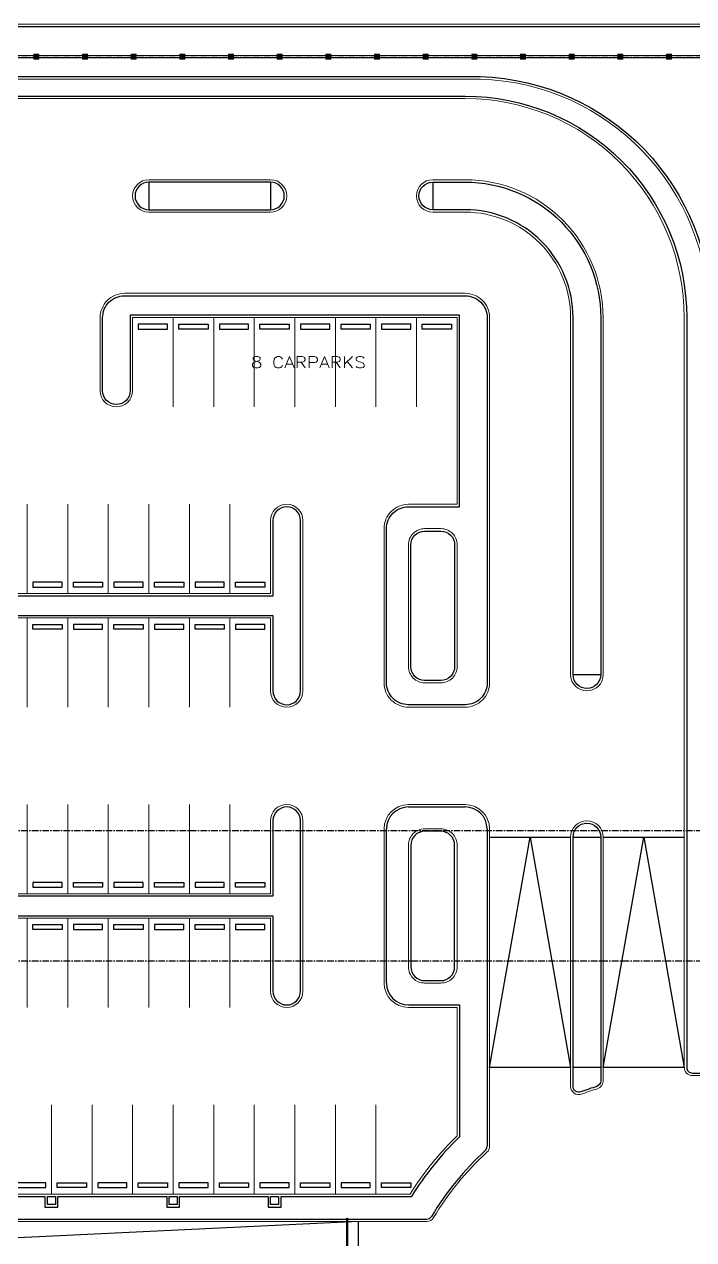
# Model space of a CAD drawing. Header units: inches. Extents: x 35355 to 94322, y -3056 to 38234.
# Drawn here: x 91787 to 92295, y 3116 to 4038 of the extents above; entities that cross this region are included whole.
import ezdxf
from ezdxf.enums import TextEntityAlignment as Align

# ---------------------------------------------------------------- set-up
doc = ezdxf.new("R2010")
doc.units = ezdxf.units.IN
doc.header["$MEASUREMENT"] = 0
doc.linetypes.add('CENTER', pattern=[2, 1.25, -0.25, 0.25, -0.25])
doc.linetypes.add('CENTERX2', pattern=[4, 2.5, -0.5, 0.5, -0.5])
for name, color, linetype in [('AR-AXIS', 9, 'CENTERX2'), ('AR-SHEET-NM', 4, 'Continuous'), ('CURB-2', 8, 'Continuous'), ('DOOR', 8, 'Continuous'), ('PROPERTY LINE', 3, 'CENTER'), ('RAMP', 1, 'Continuous'), ('WHEEL BUMP', 6, 'Continuous')]:
    doc.layers.add(name, color=color, linetype=linetype)
for name, color, linetype, lineweight in [('CARLINE', 8, 'Continuous', 18), ('COL', 4, 'Continuous', 18), ('COLHAT', 8, 'Continuous', 18), ('CURVE', 8, 'Continuous', 18), ('FENCEWALL', 4, 'Continuous', 18), ('schematic lines', 110, 'Continuous', 25)]:
    doc.layers.add(name, color=color, linetype=linetype, lineweight=lineweight)
doc.styles.add('ROMANS', font='romans.shx', dxfattribs={"width": 0.85})

# ---------------------------------------------------------------- blocks, each defined once
blk = doc.blocks.new('AHHMS TEMPLATE')
at = {"layer": 'COLHAT'}
h = blk.add_hatch(dxfattribs=at)
h.set_pattern_fill('ANSI31', color=8, scale=0.184599, style=0)
h.set_pattern_definition([(45, (-1499894.6251, 34812.915), (-0.4144367825, 0.4144367825), [])])
h.paths.add_polyline_path([(-1489947.47, 84579.89), (-1489947.47, 84576.2), (-1489943.78, 84576.2), (-1489943.78, 84579.89)])
h = blk.add_hatch(dxfattribs=at)
h.set_pattern_fill('ANSI31', color=8, scale=0.184599, style=0)
h.set_pattern_definition([(45, (-1499857.7053, 34812.915), (-0.4144367825, 0.4144367825), [])])
h.paths.add_polyline_path([(-1489910.55, 84579.89), (-1489910.55, 84576.2), (-1489906.86, 84576.2), (-1489906.86, 84579.89)])
h = blk.add_hatch(dxfattribs=at)
h.set_pattern_fill('ANSI31', color=8, scale=0.184599, style=0)
h.set_pattern_definition([(45, (-1499820.7855, 34812.915), (-0.4144367825, 0.4144367825), [])])
h.paths.add_polyline_path([(-1489873.63, 84579.89), (-1489873.63, 84576.2), (-1489869.94, 84576.2), (-1489869.94, 84579.89)])
h = blk.add_hatch(dxfattribs=at)
h.set_pattern_fill('ANSI31', color=8, scale=0.184599, style=0)
h.set_pattern_definition([(45, (-1499783.86567, 34812.915), (-0.4144367825, 0.4144367825), [])])
h.paths.add_polyline_path([(-1489836.71, 84579.89), (-1489836.71, 84576.2), (-1489833.02, 84576.2), (-1489833.02, 84579.89)])
h = blk.add_hatch(dxfattribs=at)
h.set_pattern_fill('ANSI31', color=8, scale=0.184599, style=0)
h.set_pattern_definition([(45, (-1499746.94585, 34812.915), (-0.4144367825, 0.4144367825), [])])
h.paths.add_polyline_path([(-1489799.79, 84579.89), (-1489799.79, 84576.2), (-1489796.1, 84576.2), (-1489796.1, 84579.89)])
h = blk.add_hatch(dxfattribs=at)
h.set_pattern_fill('ANSI31', color=8, scale=0.184599, style=0)
h.set_pattern_definition([(45, (-1499710.026, 34812.915), (-0.4144367825, 0.4144367825), [])])
h.paths.add_polyline_path([(-1489762.87, 84579.89), (-1489762.87, 84576.2), (-1489759.18, 84576.2), (-1489759.18, 84579.89)])
h = blk.add_hatch(dxfattribs=at)
h.set_pattern_fill('ANSI31', color=8, scale=0.184599, style=0)
h.set_pattern_definition([(45, (-1499673.1062, 34812.915), (-0.4144367825, 0.4144367825), [])])
h.paths.add_polyline_path([(-1489725.95, 84579.89), (-1489725.95, 84576.2), (-1489722.26, 84576.2), (-1489722.26, 84579.89)])
h = blk.add_hatch(dxfattribs=at)
h.set_pattern_fill('ANSI31', color=8, scale=0.184599, style=0)
h.set_pattern_definition([(45, (-1499636.1864, 34812.915), (-0.4144367825, 0.4144367825), [])])
h.paths.add_polyline_path([(-1489689.03, 84579.89), (-1489689.03, 84576.2), (-1489685.34, 84576.2), (-1489685.34, 84579.89)])
h = blk.add_hatch(dxfattribs=at)
h.set_pattern_fill('ANSI31', color=8, scale=0.184599, style=0)
h.set_pattern_definition([(45, (-1499599.2666, 34812.915), (-0.4144367825, 0.4144367825), [])])
h.paths.add_polyline_path([(-1489652.11, 84579.89), (-1489652.11, 84576.2), (-1489648.42, 84576.2), (-1489648.42, 84579.89)])
h = blk.add_hatch(dxfattribs=at)
h.set_pattern_fill('ANSI31', color=8, scale=0.184599, style=0)
h.set_pattern_definition([(45, (-1499562.34675, 34812.915), (-0.4144367825, 0.4144367825), [])])
h.paths.add_polyline_path([(-1489615.19, 84579.89), (-1489615.19, 84576.2), (-1489611.5, 84576.2), (-1489611.5, 84579.89)])
h = blk.add_hatch(dxfattribs=at)
h.set_pattern_fill('ANSI31', color=8, scale=0.184599, style=0)
h.set_pattern_definition([(45, (-1499525.42694, 34812.915), (-0.4144367825, 0.4144367825), [])])
h.paths.add_polyline_path([(-1489578.27, 84579.89), (-1489578.27, 84576.2), (-1489574.58, 84576.2), (-1489574.58, 84579.89)])
h = blk.add_hatch(dxfattribs=at)
h.set_pattern_fill('ANSI31', color=8, scale=0.184599, style=0)
h.set_pattern_definition([(45, (-1499488.5071, 34812.915), (-0.4144367825, 0.4144367825), [])])
h.paths.add_polyline_path([(-1489541.35, 84579.89), (-1489541.35, 84576.2), (-1489537.66, 84576.2), (-1489537.66, 84579.89)])
h = blk.add_hatch(dxfattribs=at)
h.set_pattern_fill('ANSI31', color=8, scale=0.184599, style=0)
h.set_pattern_definition([(45, (-1499451.5873, 34812.915), (-0.4144367825, 0.4144367825), [])])
h.paths.add_polyline_path([(-1489504.43, 84579.89), (-1489504.43, 84576.2), (-1489500.74, 84576.2), (-1489500.74, 84579.89)])
h = blk.add_hatch(dxfattribs=at)
h.set_pattern_fill('ANSI31', color=8, scale=0.184599, style=0)
h.set_pattern_definition([(45, (-1499414.6675, 34812.915), (-0.4144367825, 0.4144367825), [])])
h.paths.add_polyline_path([(-1489467.51, 84579.89), (-1489467.51, 84576.2), (-1489463.82, 84576.2), (-1489463.82, 84579.89)])
at = {"layer": 'AR-AXIS', "color": 8, "ltscale": 2}
for p, q in [((-1492933, 84578.96), (-1488915.15, 84578.96)), ((-1492933, 83991.39), (-1488915.15, 83991.39)), ((-1492933, 83892.56), (-1488915.15, 83892.56))]:
    blk.add_line(p, q, dxfattribs=at)
at = {"layer": 'CARLINE', "color": 8}
for p, q in [((-1489841.81, 84380.21), (-1489841.81, 84312.53)), ((-1489811.04, 84380.21), (-1489811.04, 84312.53)), ((-1489780.27, 84380.21), (-1489780.27, 84312.53)), ((-1489749.51, 84380.21), (-1489749.51, 84312.53)), ((-1489718.74, 84380.21), (-1489718.74, 84312.53)), ((-1489687.97, 84380.21), (-1489687.97, 84312.53)), ((-1489657.21, 84380.21), (-1489657.21, 84312.53)), ((-1489952.57, 84171), (-1489952.57, 84238.69)), ((-1489921.8, 84171), (-1489921.8, 84238.69)), ((-1489891.03, 84171), (-1489891.03, 84238.69)), ((-1489860.27, 84171), (-1489860.27, 84238.69)), ((-1489829.5, 84171), (-1489829.5, 84238.69)), ((-1489798.73, 84171), (-1489798.73, 84238.69)), ((-1489952.57, 84152.54), (-1489952.57, 84084.85)), ((-1489921.8, 84152.54), (-1489921.8, 84084.85)), ((-1489891.03, 84152.54), (-1489891.03, 84084.85)), ((-1489860.27, 84152.54), (-1489860.27, 84084.85)), ((-1489829.5, 84152.54), (-1489829.5, 84084.85)), ((-1489798.73, 84152.54), (-1489798.73, 84084.85)), ((-1489952.57, 83943.33), (-1489952.57, 84011.01)), ((-1489921.8, 83943.33), (-1489921.8, 84011.01)), ((-1489891.03, 83943.33), (-1489891.03, 84011.01)), ((-1489860.27, 83943.33), (-1489860.27, 84011.01)), ((-1489829.5, 83943.33), (-1489829.5, 84011.01)), ((-1489798.73, 83943.33), (-1489798.73, 84011.01)), ((-1489952.57, 83924.87), (-1489952.57, 83857.18)), ((-1489921.8, 83924.87), (-1489921.8, 83857.18)), ((-1489891.03, 83924.87), (-1489891.03, 83857.18)), ((-1489860.27, 83924.87), (-1489860.27, 83857.18)), ((-1489829.5, 83924.87), (-1489829.5, 83857.18)), ((-1489798.73, 83924.87), (-1489798.73, 83857.18)), ((-1489934.11, 83783.34), (-1489934.11, 83715.66)), ((-1489903.34, 83783.34), (-1489903.34, 83715.66)), ((-1489872.57, 83783.34), (-1489872.57, 83715.66)), ((-1489841.81, 83783.34), (-1489841.81, 83715.66)), ((-1489811.04, 83783.34), (-1489811.04, 83715.66)), ((-1489780.27, 83783.34), (-1489780.27, 83715.66)), ((-1489749.51, 83783.34), (-1489749.51, 83715.66)), ((-1489718.74, 83783.34), (-1489718.74, 83715.66)), ((-1489687.97, 83783.34), (-1489687.97, 83715.66))]:
    blk.add_line(p, q, dxfattribs=at)
at = {"layer": 'COL', "color": 8}
for points in [[(-1489947.47, 84576.2), (-1489943.78, 84576.2), (-1489943.78, 84579.89), (-1489947.47, 84579.89)], [(-1489910.55, 84576.2), (-1489906.86, 84576.2), (-1489906.86, 84579.89), (-1489910.55, 84579.89)], [(-1489873.63, 84576.2), (-1489869.94, 84576.2), (-1489869.94, 84579.89), (-1489873.63, 84579.89)], [(-1489836.71, 84576.2), (-1489833.02, 84576.2), (-1489833.02, 84579.89), (-1489836.71, 84579.89)], [(-1489799.79, 84576.2), (-1489796.1, 84576.2), (-1489796.1, 84579.89), (-1489799.79, 84579.89)], [(-1489762.87, 84576.2), (-1489759.18, 84576.2), (-1489759.18, 84579.89), (-1489762.87, 84579.89)], [(-1489725.95, 84576.2), (-1489722.26, 84576.2), (-1489722.26, 84579.89), (-1489725.95, 84579.89)], [(-1489689.03, 84576.2), (-1489685.34, 84576.2), (-1489685.34, 84579.89), (-1489689.03, 84579.89)], [(-1489652.11, 84576.2), (-1489648.42, 84576.2), (-1489648.42, 84579.89), (-1489652.11, 84579.89)], [(-1489615.19, 84576.2), (-1489611.5, 84576.2), (-1489611.5, 84579.89), (-1489615.19, 84579.89)], [(-1489578.27, 84576.2), (-1489574.58, 84576.2), (-1489574.58, 84579.89), (-1489578.27, 84579.89)], [(-1489541.35, 84576.2), (-1489537.66, 84576.2), (-1489537.66, 84579.89), (-1489541.35, 84579.89)], [(-1489504.43, 84576.2), (-1489500.74, 84576.2), (-1489500.74, 84579.89), (-1489504.43, 84579.89)], [(-1489467.51, 84576.2), (-1489463.82, 84576.2), (-1489463.82, 84579.89), (-1489467.51, 84579.89)]]:
    blk.add_lwpolyline(points, close=True, dxfattribs=at)
at = {"layer": 'CURB-2', "color": 8}
for p, q in [((-1489860.27, 84482.97), (-1489860.27, 84462.05)), ((-1489767.97, 84482.97), (-1489767.97, 84462.05)), ((-1489644.9, 84482.97), (-1489644.9, 84462.05)), ((-1489517.53, 84109.47), (-1489538.45, 84109.47)), ((-1489663.36, 84009.17), (-1489620.29, 84009.17)), ((-1489679.98, 83875.64), (-1489679.98, 83992.55)), ((-1489603.67, 83992.55), (-1489603.67, 83751.88)), ((-1489538.45, 83986.4), (-1489517.53, 83986.4)), ((-1489663.36, 83859.03), (-1489624.6, 83859.03)), ((-1489624.6, 83859.03), (-1489624.6, 83759.03)), ((-1489517.53, 83811.71), (-1489538.45, 83811.71)), ((-1490021.48, 83713.81), (-1489939.03, 83713.81)), ((-1489929.18, 83713.81), (-1489846.73, 83713.81)), ((-1489836.88, 83713.81), (-1489769.81, 83713.81)), ((-1489759.97, 83713.81), (-1489661.11, 83713.81))]:
    blk.add_line(p, q, dxfattribs=at)
for points in [[(-1489397.54, 83696.64), (-1489388.73, 83696.64, 0.414214), (-1489365.97, 83719.41), (-1489365.97, 84538.25), (-1489428.53, 84600.81), (-1490405.26, 84600.81, 0.414214), (-1490428.03, 84578.04), (-1490428.03, 84564.81, 0.414214), (-1490411.41, 84548.2), (-1489620.29, 84548.2, -0.414214), (-1489452.3, 84380.21), (-1489452.3, 83811.71, 0.414214), (-1489448, 83807.4), (-1489389.66, 83807.4)], [(-1490394.18, 84562.97), (-1489609.01, 84562.97, -0.408477), (-1489433.84, 84380.2), (-1489433.84, 83825.86), (-1489389.66, 83825.86)], [(-1489605.07, 83748.7, 0.072537), (-1489645.81, 83698.74, 0.072537)], [(-1490403.84, 83696.64), (-1489649.51, 83696.64, 0.263753), (-1489645.81, 83698.74)]]:
    blk.add_lwpolyline(points, format="xyb", dxfattribs=at)
for points in [[(-1489860.27, 84462.05), (-1489767.97, 84462.05, 1), (-1489767.97, 84482.97), (-1489860.27, 84482.97, 1)], [(-1489620.29, 84482.97, -0.414214), (-1489517.53, 84380.21), (-1489517.53, 84109.47, -1), (-1489538.45, 84109.47), (-1489538.45, 84380.21, 0.414214), (-1489620.29, 84462.05), (-1489644.9, 84462.05, -1), (-1489644.9, 84482.97)], [(-1489663.36, 84236.84), (-1489624.6, 84236.84), (-1489624.6, 84382.06), (-1489874.42, 84382.06), (-1489874.42, 84324.83, -1), (-1489895.34, 84324.83), (-1489895.34, 84380.21, -0.414214), (-1489878.73, 84396.83), (-1489620.29, 84396.83, -0.414214), (-1489603.67, 84380.21), (-1489603.67, 84103.31, -0.414214), (-1489620.29, 84086.7), (-1489663.36, 84086.7, -0.414214), (-1489679.98, 84103.31), (-1489679.98, 84220.23, -0.414214)], [(-1490444.34, 84206.03, 0.209781), (-1490467.6, 84153.04), (-1490467.6, 84097.16, 1), (-1490446.68, 84097.16), (-1490446.68, 84154.39), (-1489766.12, 84154.39), (-1489766.12, 84097.16, 1), (-1489745.2, 84097.16), (-1489745.2, 84226.38, 1), (-1489766.12, 84226.38), (-1489766.12, 84169.15), (-1490385.14, 84169.15), (-1490385.14, 84236.84), (-1490398.7, 84236.84, 0.20565), (-1490424.14, 84225.92, -0.016907)], [(-1489651.06, 84105.16, -0.414214), (-1489661.52, 84115.62), (-1489661.52, 84207.92, -0.414214), (-1489651.06, 84218.38), (-1489638.75, 84218.38, -0.414214), (-1489628.29, 84207.92), (-1489628.29, 84115.62, -0.414214), (-1489638.75, 84105.16)], [(-1490467.6, 83998.71), (-1490467.6, 83869.49, 1), (-1490446.68, 83869.49), (-1490446.68, 83926.71), (-1489766.12, 83926.71), (-1489766.12, 83869.49, 1), (-1489745.2, 83869.49), (-1489745.2, 83998.71, 1), (-1489766.12, 83998.71), (-1489766.12, 83941.48), (-1490446.68, 83941.48), (-1490446.68, 83998.71, 1)], [(-1489532.63, 83793.16, -0.523732), (-1489538.45, 83797.19), (-1489538.45, 83986.4, -1), (-1489517.53, 83986.4), (-1489517.53, 83801.41, -0.328322), (-1489520.56, 83797.3, 0.014289)], [(-1489651.06, 83877.49), (-1489638.75, 83877.49, 0.414214), (-1489628.29, 83887.95), (-1489628.29, 83980.25, 0.414214), (-1489638.75, 83990.71), (-1489651.06, 83990.71, 0.414214), (-1489661.52, 83980.25), (-1489661.52, 83887.95, 0.414214)]]:
    blk.add_lwpolyline(points, format="xyb", close=True, dxfattribs=at)
for points in [[(-1489939.03, 83713.81), (-1489939.03, 83705.81), (-1489929.18, 83705.81), (-1489929.18, 83713.81)], [(-1489931.03, 83713.81), (-1489931.03, 83707.66), (-1489937.18, 83707.66), (-1489937.18, 83713.81), (-1489931.03, 83713.81)], [(-1489846.73, 83713.81), (-1489846.73, 83705.81), (-1489836.88, 83705.81), (-1489836.88, 83713.81)], [(-1489838.73, 83713.81), (-1489838.73, 83707.66), (-1489844.88, 83707.66), (-1489844.88, 83713.81), (-1489838.73, 83713.81)], [(-1489769.81, 83713.81), (-1489769.81, 83705.81), (-1489759.97, 83705.81), (-1489759.97, 83713.81)], [(-1489761.81, 83713.81), (-1489761.81, 83707.66), (-1489767.97, 83707.66), (-1489767.97, 83713.81), (-1489761.81, 83713.81)]]:
    blk.add_lwpolyline(points, dxfattribs=at)
for centre, radius, start, end in [((-1489663.36, 83992.55), 16.61, 90, 180), ((-1489620.29, 83992.55), 16.61, 0, 90), ((-1489663.36, 83875.64), 16.61, 180, 270), ((-1489454.15, 83584.04), 244.29, 134.2454, 147.91111), ((-1489607.98, 83751.88), 4.31, 312.50663, 0)]:
    blk.add_arc(centre, radius, start, end, dxfattribs=at)
at = {"layer": 'CURVE', "color": 8}
for p, q in [((-1489663.36, 84011.01), (-1489620.29, 84011.01)), ((-1489681.82, 83875.64), (-1489681.82, 83992.55)), ((-1489601.83, 83992.55), (-1489601.83, 83751.88)), ((-1489663.36, 83857.18), (-1489626.44, 83857.18)), ((-1489626.44, 83857.18), (-1489626.44, 83759.81)), ((-1490426.37, 83715.66), (-1489662.13, 83715.66))]:
    blk.add_line(p, q, dxfattribs=at)
for points in [[(-1489397.54, 83694.8), (-1489388.73, 83694.8, 0.414214), (-1489364.12, 83719.41), (-1489364.12, 84539.01), (-1489427.76, 84602.65), (-1490405.26, 84602.65, 0.414214), (-1490429.87, 84578.04), (-1490429.87, 84564.81, 0.414214), (-1490411.41, 84546.35), (-1489620.29, 84546.35, -0.414214), (-1489454.15, 84380.21), (-1489454.15, 83811.71, 0.414214), (-1489448, 83805.56), (-1489389.66, 83805.56)], [(-1490394.18, 84561.12), (-1489609.04, 84561.12, -0.408447), (-1489435.69, 84380.21), (-1489435.69, 83824.02), (-1489389.66, 83824.02)], [(-1489860.27, 84460.21), (-1489767.97, 84460.21, 1), (-1489767.97, 84484.82), (-1489860.27, 84484.82, 1), (-1489860.27, 84460.21)], [(-1489620.29, 84484.82, -0.414214), (-1489515.68, 84380.21), (-1489515.68, 84109.47, -1), (-1489540.3, 84109.47), (-1489540.3, 84380.21, 0.414214), (-1489620.29, 84460.21), (-1489644.9, 84460.21, -1), (-1489644.9, 84484.82), (-1489620.29, 84484.82)], [(-1489663.36, 84238.69), (-1489626.44, 84238.69), (-1489626.44, 84380.21), (-1489872.57, 84380.21), (-1489872.57, 84324.83, -1), (-1489897.19, 84324.83), (-1489897.19, 84380.21, -0.414214), (-1489878.73, 84398.67), (-1489620.29, 84398.67, -0.414214), (-1489601.83, 84380.21), (-1489601.83, 84103.31, -0.414214), (-1489620.29, 84084.85), (-1489663.36, 84084.85, -0.414214), (-1489681.82, 84103.31), (-1489681.82, 84220.23, -0.414214), (-1489663.36, 84238.69)], [(-1490445.59, 84207.39, 0.209781), (-1490469.44, 84153.04), (-1490469.44, 84097.16, 1), (-1490444.83, 84097.16), (-1490444.83, 84152.54), (-1489767.97, 84152.54), (-1489767.97, 84097.16, 1), (-1489743.35, 84097.16), (-1489743.35, 84226.38, 1), (-1489767.97, 84226.38), (-1489767.97, 84171), (-1490383.3, 84171), (-1490383.3, 84238.69), (-1490398.7, 84238.69, 0.20565), (-1490425.47, 84227.19, -0.016907), (-1490445.59, 84207.39)], [(-1489651.06, 84103.31, -0.414214), (-1489663.36, 84115.62), (-1489663.36, 84207.92, -0.414214), (-1489651.06, 84220.23), (-1489638.75, 84220.23, -0.414214), (-1489626.44, 84207.92), (-1489626.44, 84115.62, -0.414214), (-1489638.75, 84103.31), (-1489651.06, 84103.31)], [(-1490469.44, 83998.71), (-1490469.44, 83869.49, 1), (-1490444.83, 83869.49), (-1490444.83, 83924.87), (-1489767.97, 83924.87), (-1489767.97, 83869.49, 1), (-1489743.35, 83869.49), (-1489743.35, 83998.71, 1), (-1489767.97, 83998.71), (-1489767.97, 83943.33), (-1490444.83, 83943.33), (-1490444.83, 83998.71, 1), (-1490469.44, 83998.71)], [(-1489531.98, 83791.43, -0.523732), (-1489540.3, 83797.19), (-1489540.3, 83986.4, -1), (-1489515.68, 83986.4), (-1489515.68, 83801.41, -0.328322), (-1489520.01, 83795.54, 0.014289), (-1489531.98, 83791.43)], [(-1489603.82, 83747.34, 0.072537), (-1489644.23, 83697.79)], [(-1490403.84, 83694.8), (-1489649.51, 83694.8, 0.263753), (-1489644.23, 83697.79)]]:
    blk.add_lwpolyline(points, format="xyb", dxfattribs=at)
blk.add_lwpolyline([(-1489651.06, 83875.64), (-1489638.75, 83875.64, 0.414214), (-1489626.44, 83887.95), (-1489626.44, 83980.25, 0.414214), (-1489638.75, 83992.55), (-1489651.06, 83992.55, 0.414214), (-1489663.36, 83980.25), (-1489663.36, 83887.95, 0.414214)], format="xyb", close=True, dxfattribs=at)
for centre, radius, start, end in [((-1489663.36, 83992.55), 18.46, 90, 180), ((-1489620.29, 83992.55), 18.46, 0, 90), ((-1489663.36, 83875.64), 18.46, 180, 270), ((-1489454.15, 83584.04), 246.13, 134.42701, 147.67304), ((-1489607.98, 83751.88), 6.15, 312.50663, 0)]:
    blk.add_arc(centre, radius, start, end, dxfattribs=at)
at = {"layer": 'DOOR', "color": 8}
blk.add_lwpolyline([(-1489710.07, 83697.26), (-1489709.45, 83697.26), (-1489709.45, 83623.42), (-1489710.07, 83623.42)], close=True, dxfattribs=at)
at = {"layer": 'FENCEWALL', "color": 8}
for p, q in [((-1489980.7, 84578.96), (-1489947.47, 84578.96)), ((-1489980.7, 84577.12), (-1489947.47, 84577.12)), ((-1489910.55, 84578.96), (-1489943.78, 84578.96)), ((-1489910.55, 84577.12), (-1489943.78, 84577.12)), ((-1489906.86, 84578.96), (-1489873.63, 84578.96)), ((-1489906.86, 84577.12), (-1489873.63, 84577.12)), ((-1489836.71, 84578.96), (-1489869.94, 84578.96)), ((-1489836.71, 84577.12), (-1489869.94, 84577.12)), ((-1489833.02, 84578.96), (-1489799.79, 84578.96)), ((-1489833.02, 84577.12), (-1489799.79, 84577.12)), ((-1489762.87, 84578.96), (-1489796.1, 84578.96)), ((-1489762.87, 84577.12), (-1489796.1, 84577.12)), ((-1489759.18, 84578.96), (-1489725.95, 84578.96)), ((-1489759.18, 84577.12), (-1489725.95, 84577.12)), ((-1489689.03, 84578.96), (-1489722.26, 84578.96)), ((-1489689.03, 84577.12), (-1489722.26, 84577.12)), ((-1489685.34, 84578.96), (-1489652.11, 84578.96)), ((-1489685.34, 84577.12), (-1489652.11, 84577.12)), ((-1489615.19, 84578.96), (-1489648.42, 84578.96)), ((-1489615.19, 84577.12), (-1489648.42, 84577.12)), ((-1489611.5, 84578.96), (-1489578.27, 84578.96)), ((-1489611.5, 84577.12), (-1489578.27, 84577.12)), ((-1489541.35, 84578.96), (-1489574.58, 84578.96)), ((-1489541.35, 84577.12), (-1489574.58, 84577.12)), ((-1489537.66, 84578.96), (-1489504.43, 84578.96)), ((-1489537.66, 84577.12), (-1489504.43, 84577.12)), ((-1489467.51, 84578.96), (-1489500.74, 84578.96)), ((-1489467.51, 84577.12), (-1489500.74, 84577.12)), ((-1489463.82, 84578.96), (-1489439.81, 84578.96)), ((-1489463.82, 84577.12), (-1489438.34, 84577.12))]:
    blk.add_line(p, q, dxfattribs=at)
at = {"layer": 'PROPERTY LINE', "color": 8}
blk.add_lwpolyline([(-1492441.15, 84577.12), (-1492478.07, 84540.2), (-1492478.07, 82288.09), (-1492428.85, 82238.86), (-1489438.34, 82238.86), (-1489389.12, 82288.09), (-1489389.12, 84527.89), (-1489438.34, 84577.12), (-1492441.15, 84577.12)], dxfattribs=at)
at = {"layer": 'RAMP', "color": 8}
for p, q in [((-1489601.83, 83986.4), (-1489540.3, 83986.4)), ((-1489515.68, 83986.4), (-1489454.15, 83986.4)), ((-1489540.3, 83811.71), (-1489601.83, 83811.71))]:
    blk.add_line(p, q, dxfattribs=at)
for points in [[(-1489601.83, 83811.71), (-1489571.06, 83986.4), (-1489540.3, 83811.71), (-1489601.83, 83811.71)], [(-1489454.15, 83811.71), (-1489515.68, 83811.71), (-1489484.92, 83986.4), (-1489454.15, 83811.71)], [(-1489701.15, 83694.8), (-1490344.34, 83664.03), (-1489701.15, 83633.26), (-1489701.15, 83694.8)]]:
    blk.add_lwpolyline(points, dxfattribs=at)
at = {"layer": 'WHEEL BUMP', "color": 8}
for points in [[(-1489868.27, 84375.29), (-1489868.27, 84371.6), (-1489846.11, 84371.6), (-1489846.11, 84375.29)], [(-1489815.35, 84375.29), (-1489815.35, 84371.6), (-1489837.5, 84371.6), (-1489837.5, 84375.29)], [(-1489806.73, 84375.29), (-1489806.73, 84371.6), (-1489784.58, 84371.6), (-1489784.58, 84375.29)], [(-1489753.82, 84375.29), (-1489753.82, 84371.6), (-1489775.97, 84371.6), (-1489775.97, 84375.29)], [(-1489745.2, 84375.29), (-1489745.2, 84371.6), (-1489723.05, 84371.6), (-1489723.05, 84375.29)], [(-1489692.28, 84375.29), (-1489692.28, 84371.6), (-1489714.43, 84371.6), (-1489714.43, 84375.29)], [(-1489683.67, 84375.29), (-1489683.67, 84371.6), (-1489661.52, 84371.6), (-1489661.52, 84375.29)], [(-1489630.75, 84375.29), (-1489630.75, 84371.6), (-1489652.9, 84371.6), (-1489652.9, 84375.29)], [(-1489926.11, 84175.92), (-1489926.11, 84179.61), (-1489948.26, 84179.61), (-1489948.26, 84175.92)], [(-1489917.49, 84175.92), (-1489917.49, 84179.61), (-1489895.34, 84179.61), (-1489895.34, 84175.92)], [(-1489864.57, 84175.92), (-1489864.57, 84179.61), (-1489886.73, 84179.61), (-1489886.73, 84175.92)], [(-1489855.96, 84175.92), (-1489855.96, 84179.61), (-1489833.81, 84179.61), (-1489833.81, 84175.92)], [(-1489803.04, 84175.92), (-1489803.04, 84179.61), (-1489825.19, 84179.61), (-1489825.19, 84175.92)], [(-1489794.43, 84175.92), (-1489794.43, 84179.61), (-1489772.28, 84179.61), (-1489772.28, 84175.92)], [(-1489926.11, 84147.62), (-1489926.11, 84143.93), (-1489948.26, 84143.93), (-1489948.26, 84147.62)], [(-1489917.49, 84147.62), (-1489917.49, 84143.93), (-1489895.34, 84143.93), (-1489895.34, 84147.62)], [(-1489864.57, 84147.62), (-1489864.57, 84143.93), (-1489886.73, 84143.93), (-1489886.73, 84147.62)], [(-1489855.96, 84147.62), (-1489855.96, 84143.93), (-1489833.81, 84143.93), (-1489833.81, 84147.62)], [(-1489803.04, 84147.62), (-1489803.04, 84143.93), (-1489825.19, 84143.93), (-1489825.19, 84147.62)], [(-1489794.43, 84147.62), (-1489794.43, 84143.93), (-1489772.28, 84143.93), (-1489772.28, 84147.62)], [(-1489926.11, 83948.25), (-1489926.11, 83951.94), (-1489948.26, 83951.94), (-1489948.26, 83948.25)], [(-1489917.49, 83948.25), (-1489917.49, 83951.94), (-1489895.34, 83951.94), (-1489895.34, 83948.25)], [(-1489864.57, 83948.25), (-1489864.57, 83951.94), (-1489886.73, 83951.94), (-1489886.73, 83948.25)], [(-1489855.96, 83948.25), (-1489855.96, 83951.94), (-1489833.81, 83951.94), (-1489833.81, 83948.25)], [(-1489803.04, 83948.25), (-1489803.04, 83951.94), (-1489825.19, 83951.94), (-1489825.19, 83948.25)], [(-1489794.43, 83948.25), (-1489794.43, 83951.94), (-1489772.28, 83951.94), (-1489772.28, 83948.25)], [(-1489926.11, 83919.95), (-1489926.11, 83916.25), (-1489948.26, 83916.25), (-1489948.26, 83919.95)], [(-1489917.49, 83919.95), (-1489917.49, 83916.25), (-1489895.34, 83916.25), (-1489895.34, 83919.95)], [(-1489864.57, 83919.95), (-1489864.57, 83916.25), (-1489886.73, 83916.25), (-1489886.73, 83919.95)], [(-1489855.96, 83919.95), (-1489855.96, 83916.25), (-1489833.81, 83916.25), (-1489833.81, 83919.95)], [(-1489803.04, 83919.95), (-1489803.04, 83916.25), (-1489825.19, 83916.25), (-1489825.19, 83919.95)], [(-1489794.43, 83919.95), (-1489794.43, 83916.25), (-1489772.28, 83916.25), (-1489772.28, 83919.95)], [(-1489938.41, 83720.58), (-1489938.41, 83724.27), (-1489960.57, 83724.27), (-1489960.57, 83720.58)], [(-1489929.8, 83720.58), (-1489929.8, 83724.27), (-1489907.65, 83724.27), (-1489907.65, 83720.58)], [(-1489876.88, 83720.58), (-1489876.88, 83724.27), (-1489899.03, 83724.27), (-1489899.03, 83720.58)], [(-1489868.27, 83720.58), (-1489868.27, 83724.27), (-1489846.11, 83724.27), (-1489846.11, 83720.58)], [(-1489815.35, 83720.58), (-1489815.35, 83724.27), (-1489837.5, 83724.27), (-1489837.5, 83720.58)], [(-1489806.73, 83720.58), (-1489806.73, 83724.27), (-1489784.58, 83724.27), (-1489784.58, 83720.58)], [(-1489753.82, 83720.58), (-1489753.82, 83724.27), (-1489775.97, 83724.27), (-1489775.97, 83720.58)], [(-1489745.2, 83720.58), (-1489745.2, 83724.27), (-1489723.05, 83724.27), (-1489723.05, 83720.58)], [(-1489692.28, 83720.58), (-1489692.28, 83724.27), (-1489714.43, 83724.27), (-1489714.43, 83720.58)], [(-1489683.67, 83720.58), (-1489683.67, 83724.27), (-1489661.52, 83724.27), (-1489661.52, 83720.58)]]:
    blk.add_lwpolyline(points, close=True, dxfattribs=at)
at = {"layer": 'AR-SHEET-NM', "color": 8, "style": 'ROMANS', "width": 1.2}
blk.add_text('8 CARPARKS', height=8.615, dxfattribs=at).set_placement((-1489739.21, 84346.37), align=Align.MIDDLE_CENTER)

msp = doc.modelspace()

# ---------------------------------------------------------------- block references
at = {"layer": 'schematic lines'}
msp.add_blockref('AHHMS TEMPLATE', (1581741.53, -80565.13), dxfattribs=at)

doc.saveas('drawing.dxf')
